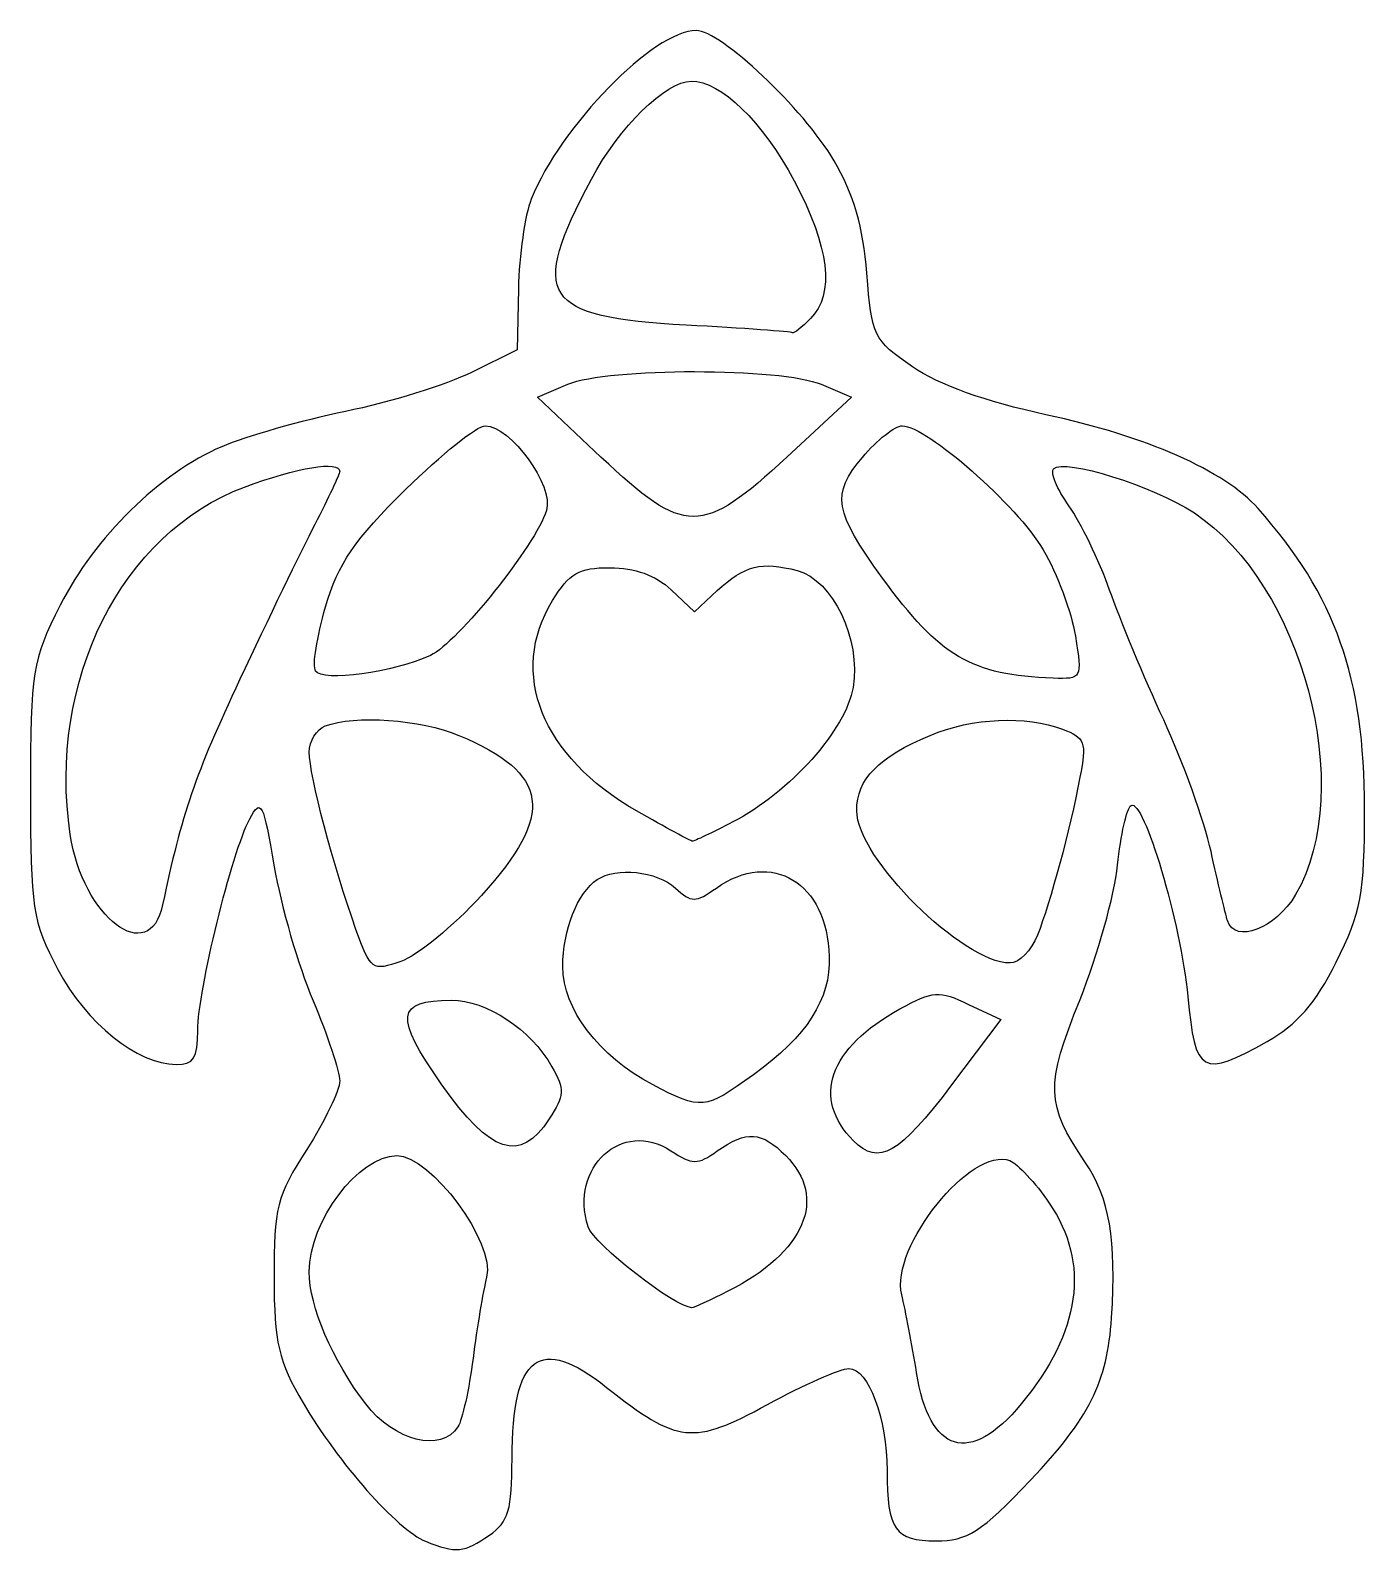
# Model space of a CAD drawing. Header units: centimetres. Extents: x -12.1 to 11.3, y -13.7 to 13.1.
import ezdxf

# ---------------------------------------------------------------- set-up
doc = ezdxf.new("R2010")
doc.units = ezdxf.units.CM
doc.header["$MEASUREMENT"] = 0
doc.layers.add('Layer 1', color=7, linetype='Continuous')

msp = doc.modelspace()

# ---------------------------------------------------------------- linework, layer by layer
at = {"layer": 'Layer 1'}
for points, knots in [([(-5.14519, -13.43873), (-5.63547, -13.23997), (-6.67994, -12.05986), (-7.29603, -11.00858), (-7.29603, -11.00858), (-7.72901, -10.26977), (-7.80242, -9.95215), (-7.80626, -8.80119), (-7.80626, -8.80119), (-7.81031, -7.5843), (-7.75584, -7.3712), (-7.23199, -6.55456), (-7.23199, -6.55456), (-6.91367, -6.05834), (-6.65323, -5.51671), (-6.65323, -5.35093), (-6.65323, -5.35093), (-6.65323, -5.18516), (-6.86386, -4.5511), (-7.12128, -3.94191), (-7.12128, -3.94191), (-7.37871, -3.33272), (-7.68508, -2.27335), (-7.80211, -1.58775), (-7.80211, -1.58775), (-7.99588, -0.45255), (-8.03434, -0.37732), (-8.23266, -0.74553), (-8.23266, -0.74553), (-8.54738, -1.32982), (-9.14632, -3.76839), (-9.14632, -4.46547), (-9.14632, -4.46547), (-9.14632, -4.95381), (-9.21426, -5.06026), (-9.52597, -5.06026), (-9.52597, -5.06026), (-10.2072, -5.06026), (-11.10115, -4.34275), (-11.60123, -3.39459), (-11.60123, -3.39459), (-12.05234, -2.53929), (-12.08459, -2.3296), (-12.08459, -0.25217), (-12.08459, -0.25217), (-12.08459, 1.8565), (-12.05707, 2.02813), (-11.56245, 3.00495), (-11.56245, 3.00495), (-10.95501, 4.20458), (-9.81434, 5.32527), (-8.72592, 5.79182), (-8.72592, 5.79182), (-8.30476, 5.97236), (-7.32553, 6.25075), (-6.54987, 6.41048), (-6.54987, 6.41048), (-5.77421, 6.57021), (-4.77897, 6.87939), (-4.33823, 7.09754), (-4.33823, 7.09754), (-4.33823, 7.09754), (-3.53688, 7.49419), (-3.53688, 7.49419), (-3.53688, 7.49419), (-3.53688, 7.49419), (-3.51419, 8.56265), (-3.51419, 8.56265), (-3.51419, 8.56265), (-3.5017, 9.15031), (-3.40015, 9.86035), (-3.28851, 10.14053), (-3.28851, 10.14053), (-2.77846, 11.42056), (-1.13294, 13.10362), (-0.39151, 13.10362), (-0.39151, 13.10362), (0.04028, 13.10362), (1.49171, 11.73263), (2.03084, 10.81552), (2.03084, 10.81552), (2.3764, 10.22771), (2.54359, 9.65338), (2.60678, 8.83712), (2.60678, 8.83712), (2.6922, 7.73371), (2.72477, 7.66699), (3.40813, 7.19551), (3.40813, 7.19551), (3.86987, 6.87693), (4.6939, 6.58088), (5.75068, 6.35389), (5.75068, 6.35389), (7.51843, 5.9742), (8.89149, 5.36758), (9.47814, 4.7071), (9.47814, 4.7071), (10.83795, 3.17614), (11.34875, 1.73598), (11.34875, -0.56693), (11.34875, -0.56693), (11.34875, -2.07463), (11.29187, -2.38284), (10.85095, -3.26403), (10.85095, -3.26403), (10.48842, -3.98855), (10.15957, -4.367), (9.64083, -4.65665), (9.64083, -4.65665), (8.49232, -5.29796), (8.37265, -5.2305), (8.24561, -3.87009), (8.24561, -3.87009), (8.125, -2.57852), (7.46985, -0.37525), (7.2473, -0.51279), (7.2473, -0.51279), (7.17157, -0.55959), (7.06496, -1.0305), (7.01039, -1.55925), (7.01039, -1.55925), (6.95582, -2.088), (6.65949, -3.14916), (6.35188, -3.91738), (6.35188, -3.91738), (5.74025, -5.44486), (5.74967, -5.75839), (6.43767, -6.77222), (6.43767, -6.77222), (6.87058, -7.41014), (6.99278, -8.12618), (6.90529, -9.51219), (6.90529, -9.51219), (6.83451, -10.63346), (6.51031, -11.28269), (5.48101, -12.36438), (5.48101, -12.36438), (4.60687, -13.283), (4.37833, -13.42989), (3.82311, -13.42989), (3.82311, -13.42989), (3.09899, -13.42989), (2.96293, -13.23461), (2.96293, -12.19535), (2.96293, -12.19535), (2.96293, -11.28509), (2.63291, -10.40257), (2.29251, -10.40257), (2.29251, -10.40257), (2.13883, -10.40257), (1.49393, -10.68793), (0.85941, -11.03671), (0.85941, -11.03671), (-0.44144, -11.75175), (-0.72244, -11.72171), (-1.96431, -10.73479), (-1.96431, -10.73479), (-3.14036, -9.80018), (-3.62592, -10.16507), (-3.62592, -11.98346), (-3.62592, -11.98346), (-3.62592, -12.88737), (-3.68738, -13.09658), (-4.0217, -13.33075), (-4.0217, -13.33075), (-4.46073, -13.63826), (-4.61616, -13.6532), (-5.14519, -13.43873)], [0, 0, 0, 0, 0.02325581, 0.02325581, 0.02325581, 0.02325581, 0.04651163, 0.04651163, 0.04651163, 0.04651163, 0.06976744, 0.06976744, 0.06976744, 0.06976744, 0.09302326, 0.09302326, 0.09302326, 0.09302326, 0.11627907, 0.11627907, 0.11627907, 0.11627907, 0.13953488, 0.13953488, 0.13953488, 0.13953488, 0.1627907, 0.1627907, 0.1627907, 0.1627907, 0.18604651, 0.18604651, 0.18604651, 0.18604651, 0.20930233, 0.20930233, 0.20930233, 0.20930233, 0.23255814, 0.23255814, 0.23255814, 0.23255814, 0.25581395, 0.25581395, 0.25581395, 0.25581395, 0.27906977, 0.27906977, 0.27906977, 0.27906977, 0.30232558, 0.30232558, 0.30232558, 0.30232558, 0.3255814, 0.3255814, 0.3255814, 0.3255814, 0.34883721, 0.34883721, 0.34883721, 0.34883721, 0.37209302, 0.37209302, 0.37209302, 0.37209302, 0.39534884, 0.39534884, 0.39534884, 0.39534884, 0.41860465, 0.41860465, 0.41860465, 0.41860465, 0.44186047, 0.44186047, 0.44186047, 0.44186047, 0.46511628, 0.46511628, 0.46511628, 0.46511628, 0.48837209, 0.48837209, 0.48837209, 0.48837209, 0.51162791, 0.51162791, 0.51162791, 0.51162791, 0.53488372, 0.53488372, 0.53488372, 0.53488372, 0.55813953, 0.55813953, 0.55813953, 0.55813953, 0.58139535, 0.58139535, 0.58139535, 0.58139535, 0.60465116, 0.60465116, 0.60465116, 0.60465116, 0.62790698, 0.62790698, 0.62790698, 0.62790698, 0.65116279, 0.65116279, 0.65116279, 0.65116279, 0.6744186, 0.6744186, 0.6744186, 0.6744186, 0.69767442, 0.69767442, 0.69767442, 0.69767442, 0.72093023, 0.72093023, 0.72093023, 0.72093023, 0.74418605, 0.74418605, 0.74418605, 0.74418605, 0.76744186, 0.76744186, 0.76744186, 0.76744186, 0.79069767, 0.79069767, 0.79069767, 0.79069767, 0.81395349, 0.81395349, 0.81395349, 0.81395349, 0.8372093, 0.8372093, 0.8372093, 0.8372093, 0.86046512, 0.86046512, 0.86046512, 0.86046512, 0.88372093, 0.88372093, 0.88372093, 0.88372093, 0.90697674, 0.90697674, 0.90697674, 0.90697674, 0.93023256, 0.93023256, 0.93023256, 0.93023256, 0.95348837, 0.95348837, 0.95348837, 0.95348837, 1, 1, 1, 1]), ([(1.61464, 8.04114), (2.04627, 8.47278), (1.94912, 9.30065), (1.33067, 10.46098), (1.33067, 10.46098), (0.77265, 11.50793), (0.04428, 12.21323), (-0.47888, 12.21323), (-0.47888, 12.21323), (-0.92365, 12.21323), (-1.74221, 11.40914), (-2.23137, 10.49171), (-2.23137, 10.49171), (-3.33312, 8.42535), (-3.10052, 8.06649), (-0.56905, 7.92705), (-0.56905, 7.92705), (0.44309, 7.8713), (1.28551, 7.8112), (1.303, 7.7935), (1.303, 7.7935), (1.32049, 7.77579), (1.46073, 7.88723), (1.61464, 8.04114)], [0, 0, 0, 0, 0.14285714, 0.14285714, 0.14285714, 0.14285714, 0.28571429, 0.28571429, 0.28571429, 0.28571429, 0.42857143, 0.42857143, 0.42857143, 0.42857143, 0.57142857, 0.57142857, 0.57142857, 0.57142857, 0.71428571, 0.71428571, 0.71428571, 0.71428571, 1, 1, 1, 1]), ([(1.20237, 5.60806), (1.20237, 5.60806), (2.33966, 6.66021), (2.33966, 6.66021), (2.33966, 6.66021), (2.33966, 6.66021), (1.80543, 6.8873), (1.80543, 6.8873), (1.80543, 6.8873), (1.10818, 7.18368), (-1.94509, 7.1849), (-2.6465, 6.88907), (-2.6465, 6.88907), (-2.6465, 6.88907), (-3.18073, 6.66375), (-3.18073, 6.66375), (-3.18073, 6.66375), (-3.18073, 6.66375), (-2.06301, 5.60983), (-2.06301, 5.60983), (-2.06301, 5.60983), (-0.58886, 4.21983), (-0.29838, 4.21968), (1.20237, 5.60806)], [0, 0, 0, 0, 0.14285714, 0.14285714, 0.14285714, 0.14285714, 0.28571429, 0.28571429, 0.28571429, 0.28571429, 0.42857143, 0.42857143, 0.42857143, 0.42857143, 0.57142857, 0.57142857, 0.57142857, 0.57142857, 0.71428571, 0.71428571, 0.71428571, 0.71428571, 1, 1, 1, 1]), ([(-5.05852, 2.12526), (-4.58146, 2.3486), (-3.21164, 4.05906), (-3.02121, 4.6692), (-3.02121, 4.6692), (-2.88666, 5.1003), (-3.65029, 6.15861), (-4.09591, 6.15861), (-4.09591, 6.15861), (-4.23905, 6.15861), (-4.86586, 5.65777), (-5.48883, 5.04563), (-5.48883, 5.04563), (-6.39271, 4.15746), (-6.67804, 3.73936), (-6.90141, 2.97576), (-6.90141, 2.97576), (-7.05536, 2.44948), (-7.13441, 1.94298), (-7.07708, 1.85021), (-7.07708, 1.85021), (-6.95583, 1.65403), (-5.69938, 1.82524), (-5.05852, 2.12526)], [0, 0, 0, 0, 0.14285714, 0.14285714, 0.14285714, 0.14285714, 0.28571429, 0.28571429, 0.28571429, 0.28571429, 0.42857143, 0.42857143, 0.42857143, 0.42857143, 0.57142857, 0.57142857, 0.57142857, 0.57142857, 0.71428571, 0.71428571, 0.71428571, 0.71428571, 1, 1, 1, 1]), ([(6.27092, 2.46351), (6.20437, 2.87976), (5.94947, 3.56241), (5.70447, 3.9805), (5.70447, 3.9805), (5.25044, 4.7553), (3.65612, 6.15861), (3.22989, 6.15861), (3.22989, 6.15861), (3.10048, 6.15861), (2.78463, 5.90908), (2.52801, 5.6041), (2.52801, 5.6041), (1.97906, 4.95172), (2.02831, 4.65618), (2.88126, 3.48426), (2.88126, 3.48426), (3.88613, 2.10361), (4.44452, 1.77595), (5.87945, 1.72491), (5.87945, 1.72491), (6.38447, 1.70694), (6.39016, 1.71769), (6.27092, 2.46351)], [0, 0, 0, 0, 0.14285714, 0.14285714, 0.14285714, 0.14285714, 0.28571429, 0.28571429, 0.28571429, 0.28571429, 0.42857143, 0.42857143, 0.42857143, 0.42857143, 0.57142857, 0.57142857, 0.57142857, 0.57142857, 0.71428571, 0.71428571, 0.71428571, 0.71428571, 1, 1, 1, 1]), ([(-9.76293, -2.25554), (-9.42866, -0.65816), (-9.19519, 0.02339), (-8.40568, 1.70668), (-8.40568, 1.70668), (-7.92333, 2.73507), (-7.33171, 3.95717), (-7.09096, 4.42245), (-7.09096, 4.42245), (-6.85021, 4.88773), (-6.65323, 5.30843), (-6.65323, 5.35735), (-6.65323, 5.35735), (-6.65323, 5.55104), (-7.40084, 5.42809), (-8.32445, 5.08253), (-8.32445, 5.08253), (-10.48606, 4.27377), (-11.79045, 1.67293), (-11.38625, -1.02244), (-11.38625, -1.02244), (-11.16784, -2.47893), (-9.99596, -3.3691), (-9.76293, -2.25554)], [0, 0, 0, 0, 0.14285714, 0.14285714, 0.14285714, 0.14285714, 0.28571429, 0.28571429, 0.28571429, 0.28571429, 0.42857143, 0.42857143, 0.42857143, 0.42857143, 0.57142857, 0.57142857, 0.57142857, 0.57142857, 0.71428571, 0.71428571, 0.71428571, 0.71428571, 1, 1, 1, 1]), ([(10.1385, -2.07646), (11.21393, -0.22982), (10.25558, 3.38102), (8.35929, 4.62722), (8.35929, 4.62722), (7.63555, 5.10284), (6.07665, 5.59206), (5.88751, 5.40292), (5.88751, 5.40292), (5.8247, 5.34011), (5.94558, 5.04681), (6.15612, 4.75113), (6.15612, 4.75113), (6.36666, 4.45545), (6.68817, 3.78973), (6.87058, 3.27174), (6.87058, 3.27174), (7.053, 2.75376), (7.48047, 1.72894), (7.82052, 0.99437), (7.82052, 0.99437), (8.16058, 0.2598), (8.53519, -0.78195), (8.653, -1.32063), (8.653, -1.32063), (8.7708, -1.85932), (8.90067, -2.40585), (8.94158, -2.53514), (8.94158, -2.53514), (9.07295, -2.95032), (9.78952, -2.67571), (10.1385, -2.07646)], [0, 0, 0, 0, 0.11111111, 0.11111111, 0.11111111, 0.11111111, 0.22222222, 0.22222222, 0.22222222, 0.22222222, 0.33333333, 0.33333333, 0.33333333, 0.33333333, 0.44444444, 0.44444444, 0.44444444, 0.44444444, 0.55555556, 0.55555556, 0.55555556, 0.55555556, 0.66666667, 0.66666667, 0.66666667, 0.66666667, 0.77777778, 0.77777778, 0.77777778, 0.77777778, 1, 1, 1, 1]), ([(0.25435, -0.80149), (1.249, -0.28803), (2.24621, 0.82916), (2.36538, 1.56353), (2.36538, 1.56353), (2.50361, 2.41537), (2.00859, 3.44987), (1.38355, 3.61534), (1.38355, 3.61534), (0.757, 3.78122), (0.45778, 3.70608), (-0.01986, 3.2629), (-0.01986, 3.2629), (-0.01986, 3.2629), (-0.42053, 2.89114), (-0.42053, 2.89114), (-0.42053, 2.89114), (-0.42053, 2.89114), (-0.83268, 3.27833), (-0.83268, 3.27833), (-0.83268, 3.27833), (-1.10255, 3.53186), (-1.47231, 3.66553), (-1.90376, 3.66553), (-1.90376, 3.66553), (-2.45607, 3.66553), (-2.61979, 3.57188), (-2.91556, 3.08678), (-2.91556, 3.08678), (-3.69278, 1.81205), (-3.10839, 0.35124), (-1.43799, -0.60676), (-1.43799, -0.60676), (-0.92736, -0.89961), (-0.48634, -1.13997), (-0.45796, -1.14089), (-0.45796, -1.14089), (-0.42957, -1.1418), (-0.10903, -0.98908), (0.25435, -0.80149)], [0, 0, 0, 0, 0.09090909, 0.09090909, 0.09090909, 0.09090909, 0.18181818, 0.18181818, 0.18181818, 0.18181818, 0.27272727, 0.27272727, 0.27272727, 0.27272727, 0.36363636, 0.36363636, 0.36363636, 0.36363636, 0.45454545, 0.45454545, 0.45454545, 0.45454545, 0.54545455, 0.54545455, 0.54545455, 0.54545455, 0.63636364, 0.63636364, 0.63636364, 0.63636364, 0.72727273, 0.72727273, 0.72727273, 0.72727273, 0.81818182, 0.81818182, 0.81818182, 0.81818182, 1, 1, 1, 1]), ([(-4.16301, -2.09121), (-2.86176, -0.66743), (-2.96388, 0.05288), (-4.56163, 0.72046), (-4.56163, 0.72046), (-5.22887, 0.99925), (-6.3962, 1.08183), (-6.90579, 0.88628), (-6.90579, 0.88628), (-7.06071, 0.82683), (-7.18747, 0.61879), (-7.18747, 0.42397), (-7.18747, 0.42397), (-7.18747, 0.02213), (-6.76535, -1.57817), (-6.3666, -2.68803), (-6.3666, -2.68803), (-6.10835, -3.40683), (-6.08151, -3.42596), (-5.57775, -3.25035), (-5.57775, -3.25035), (-5.29093, -3.15036), (-4.6543, -2.62875), (-4.16301, -2.09121)], [0, 0, 0, 0, 0.14285714, 0.14285714, 0.14285714, 0.14285714, 0.28571429, 0.28571429, 0.28571429, 0.28571429, 0.42857143, 0.42857143, 0.42857143, 0.42857143, 0.57142857, 0.57142857, 0.57142857, 0.57142857, 0.71428571, 0.71428571, 0.71428571, 0.71428571, 1, 1, 1, 1]), ([(5.60416, -2.78977), (5.83418, -2.20109), (6.17086, -0.95003), (6.35037, -0.01695), (6.35037, -0.01695), (6.46866, 0.59789), (6.43933, 0.6794), (6.04609, 0.82891), (6.04609, 0.82891), (5.40158, 1.07395), (4.46168, 1.03012), (3.72056, 0.72046), (3.72056, 0.72046), (2.80789, 0.33912), (2.4287, -0.0496), (2.4287, -0.60387), (2.4287, -0.60387), (2.4287, -1.43181), (4.28698, -3.2769), (5.12278, -3.27882), (5.12278, -3.27882), (5.28229, -3.27918), (5.49891, -3.05911), (5.60416, -2.78977)], [0, 0, 0, 0, 0.14285714, 0.14285714, 0.14285714, 0.14285714, 0.28571429, 0.28571429, 0.28571429, 0.28571429, 0.42857143, 0.42857143, 0.42857143, 0.42857143, 0.57142857, 0.57142857, 0.57142857, 0.57142857, 0.71428571, 0.71428571, 0.71428571, 0.71428571, 1, 1, 1, 1]), ([(0.61479, -5.24187), (1.55974, -4.55735), (1.96808, -3.92036), (1.94665, -3.16422), (1.94665, -3.16422), (1.90992, -1.86858), (0.93854, -1.27928), (-0.03566, -1.96164), (-0.03566, -1.96164), (-0.4084, -2.22272), (-0.4686, -2.22272), (-0.75709, -1.96164), (-0.75709, -1.96164), (-1.08537, -1.66455), (-1.79302, -1.58798), (-2.13013, -1.81307), (-2.13013, -1.81307), (-2.47433, -2.0429), (-2.73554, -2.70307), (-2.73554, -3.34315), (-2.73554, -3.34315), (-2.73554, -4.08527), (-2.1032, -4.91473), (-1.1558, -5.41534), (-1.1558, -5.41534), (-0.30211, -5.86645), (-0.23886, -5.86025), (0.61479, -5.24187)], [0, 0, 0, 0, 0.125, 0.125, 0.125, 0.125, 0.25, 0.25, 0.25, 0.25, 0.375, 0.375, 0.375, 0.375, 0.5, 0.5, 0.5, 0.5, 0.625, 0.625, 0.625, 0.625, 0.75, 0.75, 0.75, 0.75, 1, 1, 1, 1]), ([(-2.97283, -6.01916), (-2.70198, -5.60578), (-2.69651, -5.50266), (-2.92421, -5.10156), (-2.92421, -5.10156), (-3.29946, -4.44051), (-4.06836, -3.93243), (-4.6935, -3.93243), (-4.6935, -3.93243), (-5.66417, -3.93243), (-5.69816, -4.21872), (-4.86803, -5.40216), (-4.86803, -5.40216), (-4.00277, -6.63568), (-3.48684, -6.80364), (-2.97283, -6.01916)], [0, 0, 0, 0, 0.2, 0.2, 0.2, 0.2, 0.4, 0.4, 0.4, 0.4, 0.6, 0.6, 0.6, 0.6, 1, 1, 1, 1]), ([(4.09533, -5.42173), (4.09533, -5.42173), (4.962, -4.27416), (4.962, -4.27416), (4.962, -4.27416), (4.962, -4.27416), (4.39416, -4.00524), (4.39416, -4.00524), (4.39416, -4.00524), (3.87129, -3.75761), (3.77567, -3.76405), (3.18646, -4.08665), (3.18646, -4.08665), (1.94428, -4.76676), (1.6303, -5.66103), (2.37295, -6.40367), (2.37295, -6.40367), (2.81628, -6.84701), (3.17216, -6.64412), (4.09533, -5.42173)], [0, 0, 0, 0, 0.16666667, 0.16666667, 0.16666667, 0.16666667, 0.33333333, 0.33333333, 0.33333333, 0.33333333, 0.5, 0.5, 0.5, 0.5, 0.66666667, 0.66666667, 0.66666667, 0.66666667, 1, 1, 1, 1]), ([(0.16706, -9.04616), (1.51835, -8.36342), (1.92588, -7.40666), (1.18216, -6.66295), (1.18216, -6.66295), (0.75438, -6.23516), (0.49824, -6.21769), (-0.02033, -6.58091), (-0.02033, -6.58091), (-0.37307, -6.82798), (-0.45369, -6.82751), (-0.83727, -6.57618), (-0.83727, -6.57618), (-1.68964, -6.01769), (-2.61954, -6.87227), (-2.28984, -7.91108), (-2.28984, -7.91108), (-2.1943, -8.21209), (-0.75615, -9.33411), (-0.46586, -9.33411), (-0.46586, -9.33411), (-0.4312, -9.33411), (-0.14639, -9.20453), (0.16706, -9.04616)], [0, 0, 0, 0, 0.14285714, 0.14285714, 0.14285714, 0.14285714, 0.28571429, 0.28571429, 0.28571429, 0.28571429, 0.42857143, 0.42857143, 0.42857143, 0.42857143, 0.57142857, 0.57142857, 0.57142857, 0.57142857, 0.71428571, 0.71428571, 0.71428571, 0.71428571, 1, 1, 1, 1]), ([(-4.57541, -11.42652), (-4.49841, -11.30409), (-4.37951, -10.76318), (-4.31119, -10.22449), (-4.31119, -10.22449), (-4.24287, -9.68581), (-4.13516, -9.0437), (-4.07184, -8.79758), (-4.07184, -8.79758), (-3.91697, -8.19566), (-5.05079, -6.66295), (-5.65093, -6.66295), (-5.65093, -6.66295), (-6.32064, -6.66295), (-7.18747, -7.81487), (-7.18747, -8.70485), (-7.18747, -8.70485), (-7.18747, -9.31273), (-6.78627, -10.25192), (-6.19602, -11.02577), (-6.19602, -11.02577), (-5.69791, -11.67882), (-4.86381, -11.88508), (-4.57541, -11.42652)], [0, 0, 0, 0, 0.14285714, 0.14285714, 0.14285714, 0.14285714, 0.28571429, 0.28571429, 0.28571429, 0.28571429, 0.42857143, 0.42857143, 0.42857143, 0.42857143, 0.57142857, 0.57142857, 0.57142857, 0.57142857, 0.71428571, 0.71428571, 0.71428571, 0.71428571, 1, 1, 1, 1]), ([(5.31717, -11.02584), (6.36347, -9.76145), (6.53255, -8.55352), (5.81111, -7.497), (5.81111, -7.497), (5.56683, -7.13928), (5.25552, -6.80346), (5.11929, -6.75074), (5.11929, -6.75074), (4.44561, -6.48999), (3.01276, -8.26808), (3.21963, -9.10811), (3.21963, -9.10811), (3.28642, -9.37932), (3.40339, -9.99357), (3.47957, -10.47309), (3.47957, -10.47309), (3.70618, -11.89965), (4.41712, -12.1135), (5.31717, -11.02584)], [0, 0, 0, 0, 0.16666667, 0.16666667, 0.16666667, 0.16666667, 0.33333333, 0.33333333, 0.33333333, 0.33333333, 0.5, 0.5, 0.5, 0.5, 0.66666667, 0.66666667, 0.66666667, 0.66666667, 1, 1, 1, 1])]:
    msp.add_open_spline(points, degree=3, knots=knots, dxfattribs=at)

doc.saveas('drawing.dxf')
